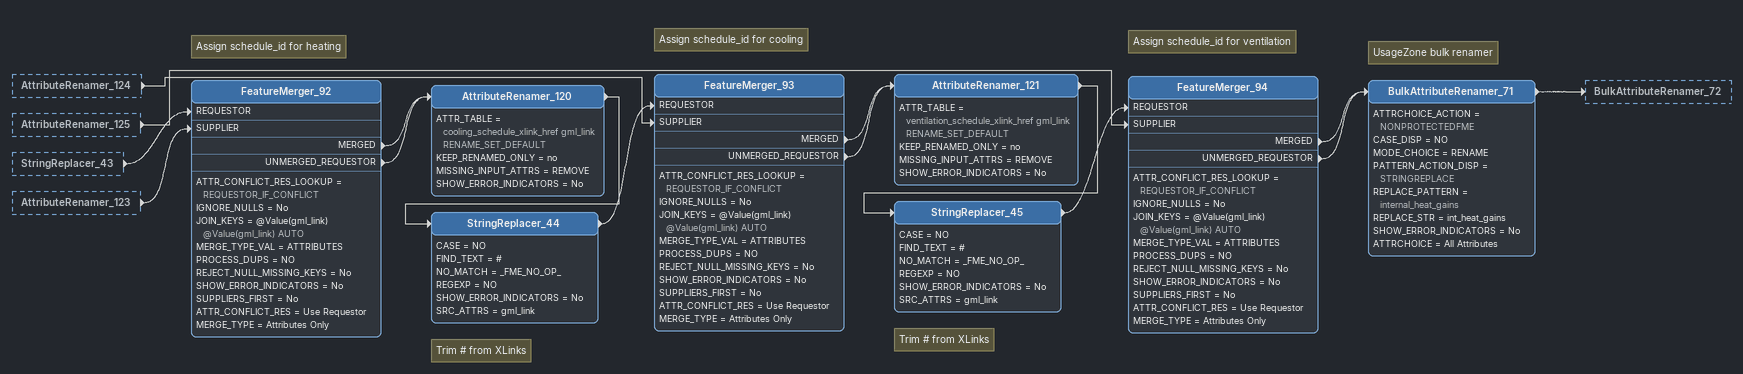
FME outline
AttributeRenamer_124 [outside]
    -> FeatureMerger_93 [SUPPLIER]
AttributeRenamer_125 [outside]
    -> FeatureMerger_94 [SUPPLIER]
StringReplacer_43 [outside]
    -> FeatureMerger_92 [REQUESTOR]
AttributeRenamer_123 [outside]
    -> FeatureMerger_92 [SUPPLIER]
Note: Assign schedule_id for heating
FeatureMerger_92
    ATTR_CONFLICT_RES_LOOKUP = REQUESTOR_IF_CONFLICT
    IGNORE_NULLS = No
    JOIN_KEYS = @Value(gml_link) @Value(gml_link) AUTO
    MERGE_TYPE_VAL = ATTRIBUTES
    PROCESS_DUPS = NO
    REJECT_NULL_MISSING_KEYS = No
    SHOW_ERROR_INDICATORS = No
    SUPPLIERS_FIRST = No
    ATTR_CONFLICT_RES = Use Requestor
    MERGE_TYPE = Attributes Only
    MERGED -> AttributeRenamer_120
    UNMERGED_REQUESTOR -> AttributeRenamer_120
AttributeRenamer_120
    ATTR_TABLE = cooling_schedule_xlink_href gml_link RENAME_SET_DEFAULT
    KEEP_RENAMED_ONLY = no
    MISSING_INPUT_ATTRS = REMOVE
    SHOW_ERROR_INDICATORS = No
    -> StringReplacer_44
Note: Trim # from XLinks
StringReplacer_44
    CASE = NO
    FIND_TEXT = #
    NO_MATCH = _FME_NO_OP_
    REGEXP = NO
    SHOW_ERROR_INDICATORS = No
    SRC_ATTRS = gml_link
    -> FeatureMerger_93 [REQUESTOR]
Note: Assign schedule_id for cooling
FeatureMerger_93
    ATTR_CONFLICT_RES_LOOKUP = REQUESTOR_IF_CONFLICT
    IGNORE_NULLS = No
    JOIN_KEYS = @Value(gml_link) @Value(gml_link) AUTO
    MERGE_TYPE_VAL = ATTRIBUTES
    PROCESS_DUPS = NO
    REJECT_NULL_MISSING_KEYS = No
    SHOW_ERROR_INDICATORS = No
    SUPPLIERS_FIRST = No
    ATTR_CONFLICT_RES = Use Requestor
    MERGE_TYPE = Attributes Only
    MERGED -> AttributeRenamer_121
    UNMERGED_REQUESTOR -> AttributeRenamer_121
AttributeRenamer_121
    ATTR_TABLE = ventilation_schedule_xlink_href gml_link RENAME_SET_DEFAULT
    KEEP_RENAMED_ONLY = no
    MISSING_INPUT_ATTRS = REMOVE
    SHOW_ERROR_INDICATORS = No
    -> StringReplacer_45
Note: Trim # from XLinks
StringReplacer_45
    CASE = NO
    FIND_TEXT = #
    NO_MATCH = _FME_NO_OP_
    REGEXP = NO
    SHOW_ERROR_INDICATORS = No
    SRC_ATTRS = gml_link
    -> FeatureMerger_94 [REQUESTOR]
Note: Assign schedule_id for ventilation
FeatureMerger_94
    ATTR_CONFLICT_RES_LOOKUP = REQUESTOR_IF_CONFLICT
    IGNORE_NULLS = No
    JOIN_KEYS = @Value(gml_link) @Value(gml_link) AUTO
    MERGE_TYPE_VAL = ATTRIBUTES
    PROCESS_DUPS = NO
    REJECT_NULL_MISSING_KEYS = No
    SHOW_ERROR_INDICATORS = No
    SUPPLIERS_FIRST = No
    ATTR_CONFLICT_RES = Use Requestor
    MERGE_TYPE = Attributes Only
    MERGED -> BulkAttributeRenamer_71
    UNMERGED_REQUESTOR -> BulkAttributeRenamer_71
Note: UsageZone bulk renamer
BulkAttributeRenamer_71
    ATTRCHOICE_ACTION = NONPROTECTEDFME
    CASE_DISP = NO
    MODE_CHOICE = RENAME
    PATTERN_ACTION_DISP = STRINGREPLACE
    REPLACE_PATTERN = internal_heat_gains
    REPLACE_STR = int_heat_gains
    SHOW_ERROR_INDICATORS = No
    ATTRCHOICE = All Attributes
    -> BulkAttributeRenamer_72
